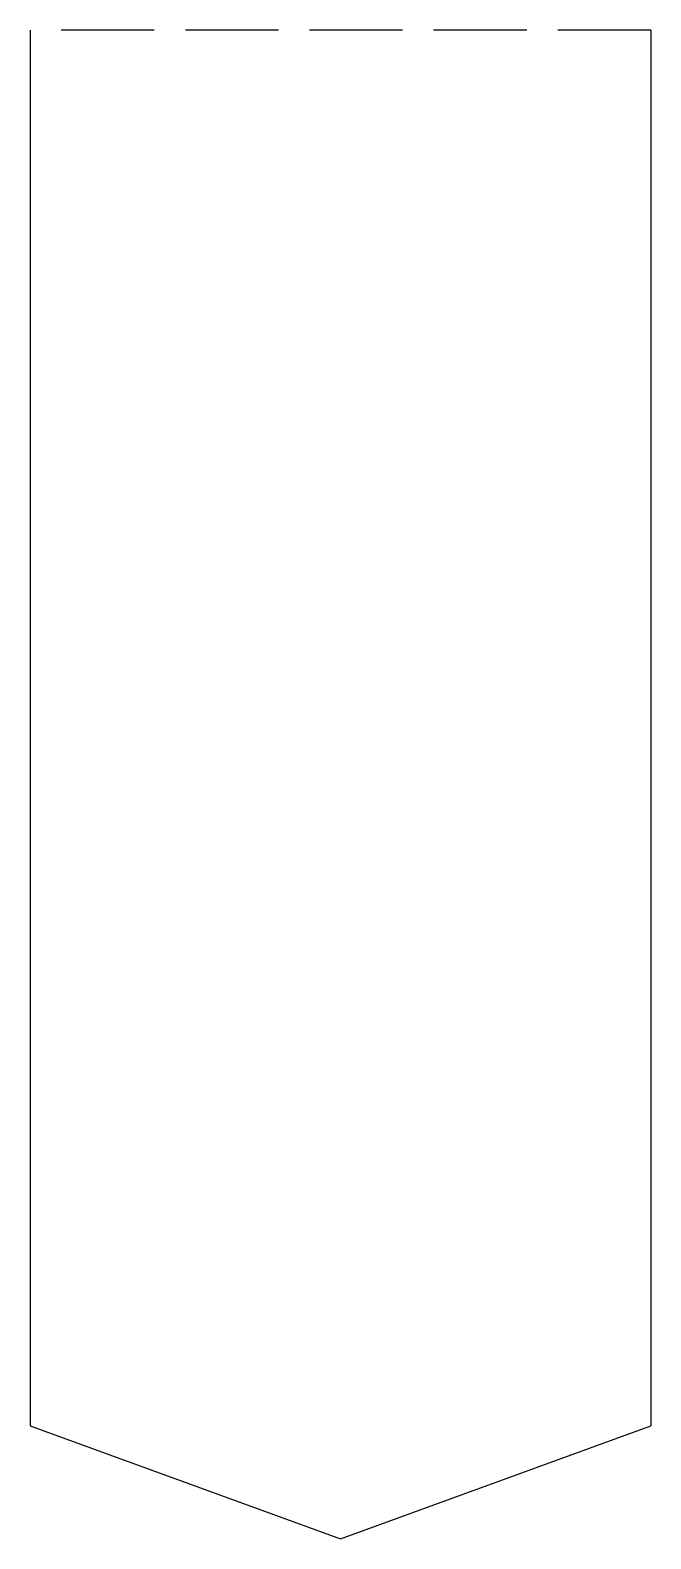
# Model space of a CAD drawing. Extents: x -10 to 10, y 0 to 48.6.
import ezdxf

# ---------------------------------------------------------------- set-up
doc = ezdxf.new("R2010")
doc.units = 0
doc.linetypes.add('DASHED', pattern=[4, 3, -1])
doc.layers.add('1-1___', color=7, linetype='CONTINUOUS')
doc.layers.add('LAYER_1', color=7, linetype='CONTINUOUS')

msp = doc.modelspace()

# ---------------------------------------------------------------- linework, layer by layer
at = {"layer": '1-1___', "color": 7, "linetype": 'CONTINUOUS'}
for p, q in [((-10, 48.64), (-10, 3.64)), ((10, 48.64), (10, 3.64)), ((-10, 3.64), (0, 0)), ((0, 0), (10, 3.64))]:
    msp.add_line(p, q, dxfattribs=at)
at = {"layer": 'LAYER_1', "color": 7, "linetype": 'DASHED'}
msp.add_line((10, 48.64), (-10, 48.64), dxfattribs=at)

doc.saveas('drawing.dxf')
